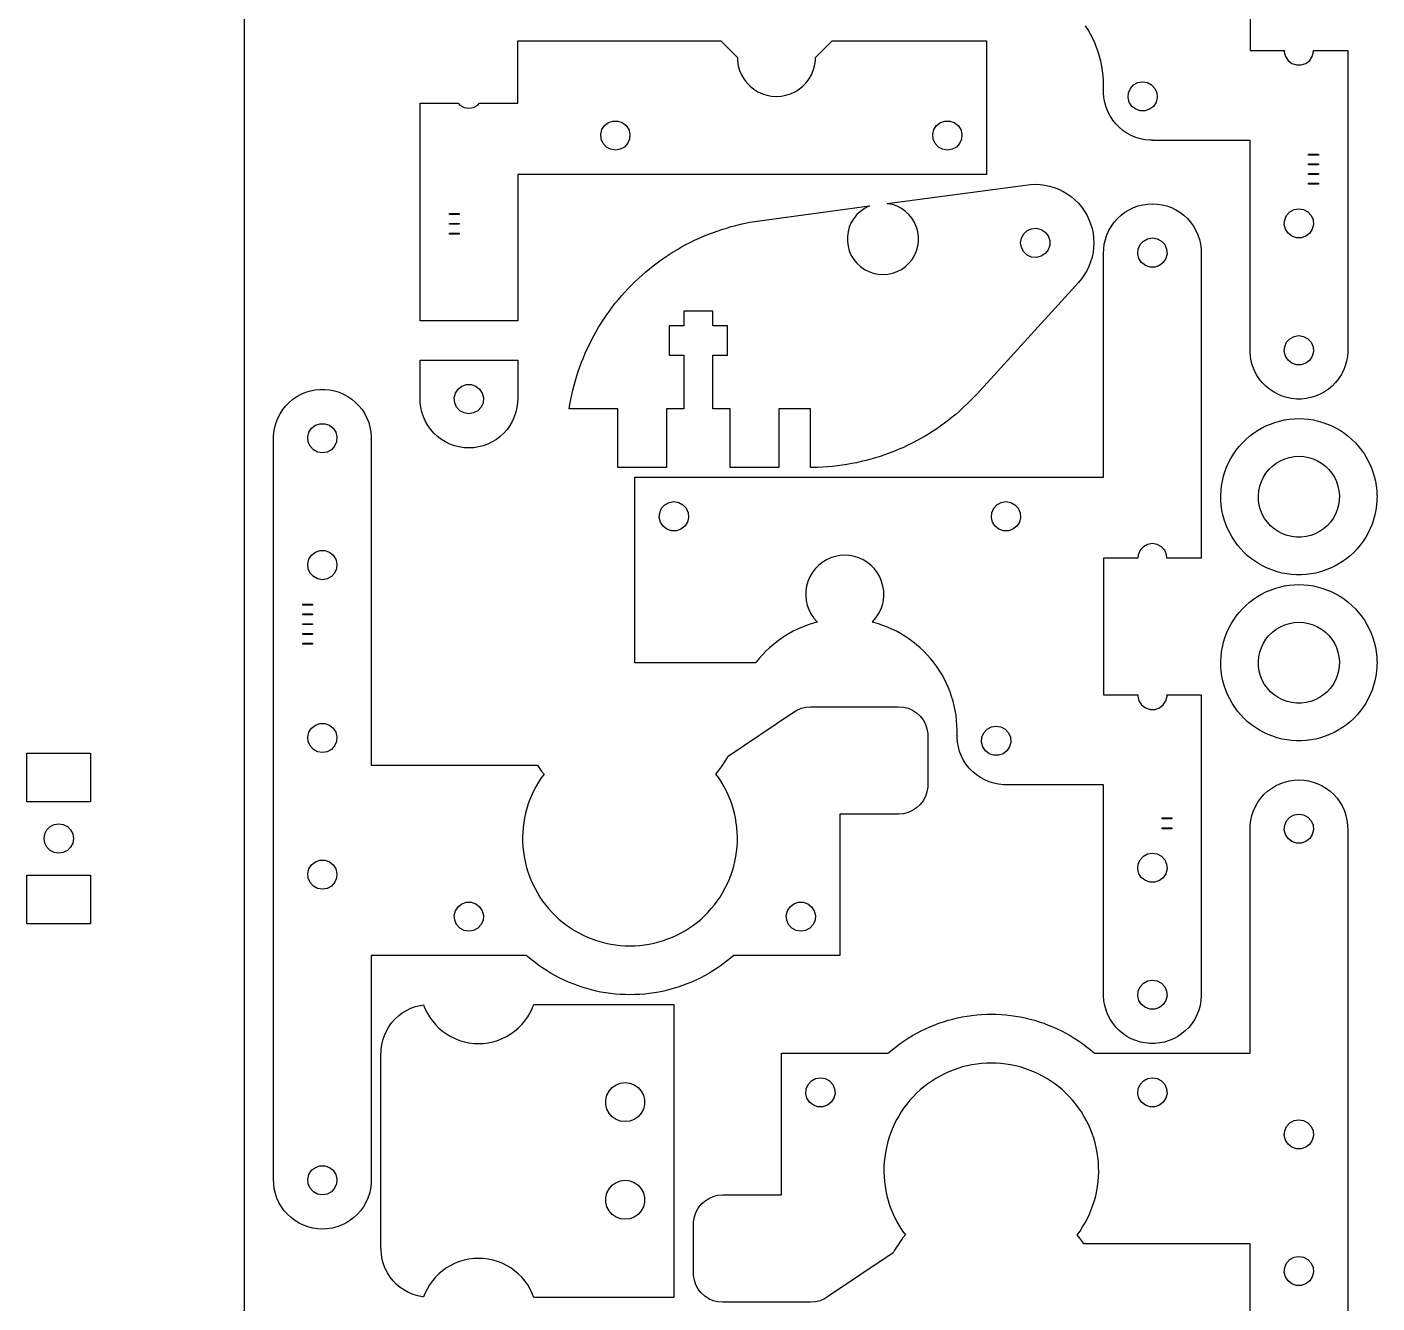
# Model space of a CAD drawing. Extents: x 3 to 1396, y 3 to 487.
# Drawn here: x 502.7 to 641, y 139.4 to 270.1 of the extents above; entities that cross this region are included whole.
import ezdxf

# ---------------------------------------------------------------- set-up
doc = ezdxf.new("R2010")
doc.units = 0
doc.layers.add('Layer_1', color=7, linetype='CONTINUOUS')

msp = doc.modelspace()

# ---------------------------------------------------------------- linework, layer by layer
at = {"layer": 'Layer_1', "color": 7}
for points in [[(524.962092, 326.459528), (524.962092, 107.45952), (524.95419, 107.45952)], [(637.962092, 290.169529), (637.962092, 281.659528), (634.44707, 281.659528), (634.416082, 282.027528), (634.218075, 282.479527), (633.883077, 282.843529), (633.449076, 283.078527), (632.962073, 283.159527), (632.475071, 283.078527), (632.041069, 282.843529), (631.706072, 282.479527), (631.508093, 282.027528), (631.477076, 281.659528), (627.962083, 281.659528), (627.962083, 267.659527), (631.477076, 267.659527), (631.467199, 267.535527)], [(612.96708, 263.459527), (612.949018, 263.459527), (612.95613, 263.585528), (612.961154, 264.084528), (612.945011, 264.582529), (612.90708, 265.078529), (612.848096, 265.573527), (612.768086, 266.065528), (612.66609, 266.553527), (612.54307, 267.036527), (612.39908, 267.513528), (612.235081, 267.983527), (612.051072, 268.446527), (611.846094, 268.901528), (611.622094, 269.346528), (611.380088, 269.781528), (611.118073, 270.205527)], [(542.962084, 254.959527), (542.962084, 262.259527), (546.872075, 262.259527), (547.04107, 262.075529), (547.475071, 261.840528), (547.962074, 261.759528), (548.449077, 261.840528), (548.883078, 262.075529), (549.052073, 262.259527), (552.962092, 262.259527), (552.962092, 268.659528), (573.762096, 268.659528), (575.468073, 266.953529), (575.479079, 266.590529), (575.555082, 266.103529), (575.689081, 265.630527), (575.881077, 265.176528), (576.128078, 264.750527), (576.424072, 264.357527), (576.767085, 264.003528), (577.151077, 263.694528), (577.570092, 263.435527), (578.017076, 263.229527), (578.486072, 263.080528), (578.970084, 262.989528), (579.462082, 262.959528), (579.95408, 262.989528), (580.438091, 263.080528), (580.907088, 263.229527), (581.354071, 263.435527), (581.773086, 263.694528), (582.157078, 264.003528), (582.500091, 264.357527), (582.796086, 264.750527), (583.043086, 265.176528), (583.235082, 265.630527), (583.369081, 266.103529), (583.445084, 266.590529), (583.45609, 266.953529), (585.162096, 268.659528), (600.962081, 268.659528), (600.962081, 254.959527), (552.960088, 254.959527), (552.960088, 239.959529), (542.964088, 239.959529), (542.964088, 254.959527), (542.961266, 254.959527)], [(631.467086, 267.535527), (631.588074, 267.056529), (631.858076, 266.643527), (632.248079, 266.340528), (632.715072, 266.179529), (633.209074, 266.179529), (633.676096, 266.340528), (634.06607, 266.643527), (634.336072, 267.056529), (634.457089, 267.535527), (634.447211, 267.659527)], [(634.44707, 267.659527), (637.962092, 267.659527), (637.962092, 258.459529), (637.959269, 258.459529)], [(615.46709, 262.835528), (615.508096, 263.327529), (615.706075, 263.779528), (616.041073, 264.14353), (616.475074, 264.378527), (616.962077, 264.459528), (617.44908, 264.378527), (617.883081, 264.14353), (618.218079, 263.779528), (618.416086, 263.327529), (618.457093, 262.835528), (618.336076, 262.356529), (618.066074, 261.943528), (617.676071, 261.640529), (617.209078, 261.47953), (616.715076, 261.47953), (616.248083, 261.640529), (615.85808, 261.943528), (615.588078, 262.356529), (615.46709, 262.835528)], [(637.960088, 258.459529), (637.960088, 236.834528), (637.923088, 236.337529), (637.837095, 235.846527), (637.70208, 235.367528), (637.520075, 234.903529), (637.292096, 234.459529), (637.022094, 234.040528), (636.711085, 233.651529), (636.363077, 233.294527), (635.981089, 232.973527), (635.569073, 232.693529), (635.131092, 232.454529), (634.672086, 232.261529), (634.19609, 232.114527), (633.707084, 232.01553), (633.211078, 231.965528), (632.713097, 231.965528), (632.217091, 232.01553), (631.728085, 232.114527), (631.252089, 232.261529), (630.793083, 232.454529), (630.355074, 232.693529), (629.943086, 232.973527), (629.56107, 233.294527), (629.21309, 233.651529), (628.902081, 234.040528), (628.632079, 234.459529), (628.404072, 234.903529), (628.222095, 235.367528), (628.08708, 235.846527), (628.001086, 236.337529), (627.964087, 236.834528), (627.964087, 258.459529), (617.962075, 258.459529), (617.962075, 258.46554), (617.71307, 258.465529), (617.217093, 258.515527), (616.728087, 258.614528), (616.252091, 258.761529), (615.793084, 258.954527), (615.355076, 259.19353), (614.943088, 259.473528), (614.561072, 259.794527), (614.213092, 260.151527), (613.902083, 260.540528), (613.632081, 260.959527), (613.404073, 261.403527), (613.222096, 261.867529), (613.087081, 262.346527), (613.001088, 262.837529), (612.964089, 263.334528), (612.967193, 263.459527)], [(561.467085, 259.083528), (561.588073, 259.562529), (561.858075, 259.975528), (562.248078, 260.278527), (562.715071, 260.439529), (563.209073, 260.439529), (563.676094, 260.278527), (564.066097, 259.975528), (564.336071, 259.562529), (564.457088, 259.083528), (564.416081, 258.591527), (564.218074, 258.139528), (563.883076, 257.775529), (563.449075, 257.540529), (562.962072, 257.459528), (562.47507, 257.540529), (562.041096, 257.775529), (561.70607, 258.139528), (561.508092, 258.591527), (561.467085, 259.083528)], [(595.467073, 259.083528), (595.58809, 259.562529), (595.858092, 259.975528), (596.248095, 260.278527), (596.715088, 260.439529), (597.20909, 260.439529), (597.676083, 260.278527), (598.066086, 259.975528), (598.336088, 259.562529), (598.457076, 259.083528), (598.41607, 258.591527), (598.218091, 258.139528), (597.883093, 257.775529), (597.449092, 257.540529), (596.962089, 257.459528), (596.475086, 257.540529), (596.041085, 257.775529), (595.706087, 258.139528), (595.50808, 258.591527), (595.467073, 259.083528)], [(633.962071, 256.959529), (633.962071, 257.059529), (634.962098, 257.059529), (634.962098, 256.959529), (633.962071, 256.959529)], [(633.962071, 255.959528), (633.962071, 256.059528), (634.962098, 256.059528), (634.962098, 255.959528), (633.962071, 255.959528)], [(633.962071, 254.959527), (633.962071, 255.059527), (634.962098, 255.059527), (634.962098, 254.959527), (633.962071, 254.959527)], [(558.23008, 230.959527), (558.307071, 231.426529), (558.398087, 231.916529), (558.500082, 232.403529), (558.612096, 232.889529), (558.735089, 233.372527), (558.868072, 233.852528), (559.01209, 234.329529), (559.16607, 234.803529), (559.33007, 235.273528), (559.505076, 235.740527), (559.689085, 236.20353), (559.883084, 236.662527), (560.08809, 237.116527), (560.302071, 237.566527), (560.526071, 238.012529), (560.759074, 238.452527), (561.002095, 238.887528), (561.254092, 239.317527), (561.516078, 239.741529), (561.78608, 240.159529), (562.066073, 240.572527), (562.355097, 240.978529), (562.652079, 241.378528), (562.958093, 241.771528), (563.272093, 242.158528), (563.595097, 242.538527), (563.925071, 242.911528), (564.264076, 243.276529), (564.611097, 243.634528), (564.965088, 243.985528), (565.327094, 244.327528), (565.696072, 244.662528), (566.072076, 244.989528), (566.45508, 245.307527), (566.845083, 245.617529), (567.242085, 245.919529), (567.64507, 246.212529), (568.055083, 246.496527), (568.47009, 246.771527), (568.891081, 247.037527), (569.318084, 247.294527), (569.751097, 247.542527), (570.189078, 247.780528), (570.631094, 248.008529), (571.079094, 248.227528), (571.531073, 248.437527), (571.988075, 248.636528), (572.449085, 248.825529), (572.914074, 249.005527), (573.382084, 249.174528), (573.855088, 249.333529), (574.330096, 249.482528), (574.809084, 249.621528), (575.290075, 249.749527), (575.775074, 249.866528), (576.261089, 249.974529), (576.750095, 250.070527), (577.241077, 250.156528), (577.734091, 250.231529), (588.996084, 251.738528), (588.908088, 251.707529), (588.466071, 251.478528), (588.059078, 251.190529), (587.69408, 250.850527), (587.38008, 250.464529), (587.121085, 250.038529), (586.923078, 249.581529), (586.788091, 249.102527), (586.721091, 248.608528), (586.721091, 248.110527), (586.788091, 247.616528), (586.923078, 247.137527), (587.121085, 246.680527), (587.38008, 246.254527), (587.69408, 245.868529), (588.059078, 245.528527), (588.466071, 245.240528), (588.908088, 245.011527), (589.377084, 244.844528), (589.865075, 244.743529), (590.362096, 244.709529), (590.85909, 244.743529), (591.34708, 244.844528), (591.816077, 245.011527), (592.258094, 245.240528), (592.665086, 245.528527), (593.030084, 245.868529), (593.344085, 246.254527), (593.60308, 246.680527), (593.801087, 247.137527), (593.936074, 247.616528), (594.003074, 248.110527), (594.003074, 248.608528), (593.936074, 249.102527), (593.801087, 249.581529), (593.60308, 250.038529), (593.344085, 250.464529), (593.030084, 250.850527), (592.665086, 251.190529), (592.258094, 251.478528), (591.816077, 251.707529), (591.34708, 251.874528), (590.85909, 251.975527), (590.79607, 251.979534), (604.974096, 253.877527), (605.467081, 253.939528), (605.962071, 253.959538), (606.457089, 253.93952), (606.950074, 253.877527), (607.435073, 253.775529), (607.910082, 253.634528), (608.372079, 253.454529), (608.818075, 253.236527), (609.24409, 252.982527), (609.647075, 252.694527), (610.026071, 252.373528), (610.376083, 252.023527), (610.697082, 251.644528), (610.98509, 251.241529), (611.23909, 250.815529), (611.457079, 250.369527), (611.63708, 249.907529), (611.778078, 249.432527), (611.880073, 248.947528), (611.942078, 248.454528), (611.962115, 247.959527), (611.942049, 247.464529), (611.880073, 246.971529), (611.778078, 246.486528), (611.63708, 246.011528), (611.457079, 245.549527), (611.23909, 245.103529), (610.98509, 244.677528), (610.697082, 244.274529), (610.376083, 243.895527), (599.999082, 232.507528), (599.660077, 232.14253), (599.313085, 231.784528), (598.959093, 231.433528), (598.597087, 231.091528), (598.228081, 230.756528), (597.852077, 230.429528), (597.469073, 230.111529), (597.07907, 229.801527), (596.682096, 229.499527), (596.279083, 229.206529), (595.86907, 228.922529), (595.454091, 228.647529), (595.033072, 228.381529), (594.60607, 228.124529), (594.173084, 227.876529), (593.735075, 227.638528), (593.293087, 227.410529), (592.845088, 227.191528), (592.39308, 226.981529), (591.936078, 226.782528), (591.475096, 226.593527), (591.010079, 226.413528), (590.54207, 226.244528), (590.069093, 226.085527), (589.594085, 225.936528), (589.115098, 225.797528), (588.634078, 225.669529), (588.149079, 225.552528), (587.663092, 225.444527), (587.174086, 225.348529), (586.683076, 225.262527), (586.19009, 225.187527), (585.696088, 225.122528), (585.20107, 225.068528), (584.704077, 225.025529), (584.207084, 224.993527), (583.709074, 224.971514), (583.211093, 224.960521), (582.962089, 224.959398)], [(633.962071, 253.959529), (633.962071, 254.059529), (634.962098, 254.059529), (634.962098, 253.959529), (633.962071, 253.959529)], [(612.976083, 247.333527), (613.038088, 247.827529), (613.149086, 248.313527), (613.30809, 248.786529), (613.513096, 249.240528), (613.762072, 249.672529), (614.053072, 250.076527), (614.383074, 250.450528), (614.748072, 250.789527), (615.145074, 251.090529), (615.571088, 251.350529), (616.020076, 251.566528), (616.488085, 251.737529), (616.97108, 251.860527), (617.464094, 251.934528), (617.962075, 251.959533), (618.460084, 251.934523), (618.95307, 251.860527), (619.436094, 251.737529), (619.904074, 251.566528), (620.35309, 251.350529), (620.779076, 251.090529), (621.176078, 250.789527), (621.541076, 250.450528), (621.871079, 250.076527), (622.162078, 249.672529), (622.411083, 249.240528), (622.616089, 248.786529), (622.775093, 248.313527), (622.886091, 247.827529), (622.948095, 247.333527), (622.960231, 246.834527)], [(545.962078, 250.859527), (545.962078, 250.959527), (546.962076, 250.959527), (546.962076, 250.859527), (545.962078, 250.859527)], [(631.467086, 249.835529), (631.508093, 250.327527), (631.706072, 250.779528), (632.041069, 251.143527), (632.475071, 251.378528), (632.962073, 251.459529), (633.449076, 251.378528), (633.883077, 251.143527), (634.218075, 250.779528), (634.416082, 250.327527), (634.457089, 249.835529), (634.336072, 249.356527), (634.06607, 248.943529), (633.676096, 248.640529), (633.209074, 248.479527), (632.715072, 248.479527), (632.248079, 248.640529), (631.858076, 248.943529), (631.588074, 249.356527), (631.467086, 249.835529)], [(545.962078, 249.859529), (545.962078, 249.959529), (546.962076, 249.959529), (546.962076, 249.859529), (545.962078, 249.859529)], [(545.962078, 248.859528), (545.962078, 248.959528), (546.962076, 248.959528), (546.962076, 248.859528), (545.962078, 248.859528)], [(604.462088, 247.959527), (604.543086, 248.446527), (604.778092, 248.880528), (605.142074, 249.215529), (605.594081, 249.413528), (606.086079, 249.454529), (606.565095, 249.333529), (606.978071, 249.063527), (607.281093, 248.673527), (607.442072, 248.206528), (607.442072, 247.712529), (607.281093, 247.245528), (606.978071, 246.855528), (606.565095, 246.585528), (606.086079, 246.464528), (605.594081, 246.505527), (605.142074, 246.703528), (604.778092, 247.038529), (604.543086, 247.472527), (604.462088, 247.959527)], [(616.467088, 246.835529), (616.508094, 247.327527), (616.706073, 247.779529), (617.041071, 248.143528), (617.475072, 248.378528), (617.962075, 248.459529), (618.449078, 248.378528), (618.883079, 248.143528), (619.218077, 247.779529), (619.416084, 247.327527), (619.457091, 246.835529), (619.336074, 246.356528), (619.066072, 245.943529), (618.676097, 245.640527), (618.209076, 245.479528), (617.715074, 245.479528), (617.248081, 245.640527), (616.858078, 245.943529), (616.588076, 246.356528), (616.467088, 246.835529)], [(564.962096, 204.959529), (564.962096, 223.959527), (612.964089, 223.959527), (612.964089, 246.834527), (612.976224, 247.333527)], [(622.96009, 246.834527), (622.96009, 223.959527), (622.962912, 223.959527)], [(582.962089, 224.959528), (582.962089, 230.959527), (579.712074, 230.959527), (579.712074, 224.959528), (574.712084, 224.959528), (574.712084, 230.959527), (572.96208, 230.959527), (572.96208, 236.459528), (574.462092, 236.459528), (574.462092, 239.459527), (572.96208, 239.459527), (572.96208, 240.959527), (569.962086, 240.959527), (569.962086, 239.459527), (568.462075, 239.459527), (568.462075, 236.459528), (569.962086, 236.459528), (569.962086, 230.959527), (568.212083, 230.959527), (568.212083, 224.959528), (563.212093, 224.959528), (563.212093, 230.959527), (558.23008, 230.959527)], [(631.467086, 236.835529), (631.508093, 237.327527), (631.706072, 237.779529), (632.041069, 238.143528), (632.475071, 238.378529), (632.962073, 238.459529), (633.449076, 238.378529), (633.883077, 238.143528), (634.218075, 237.779529), (634.416082, 237.327527), (634.457089, 236.835529), (634.336072, 236.356528), (634.06607, 235.943529), (633.676096, 235.640527), (633.209074, 235.479528), (632.715072, 235.479528), (632.248079, 235.640527), (631.858076, 235.943529), (631.588074, 236.356528), (631.467086, 236.835529)], [(542.964088, 232.084527), (542.964088, 235.959529), (552.960088, 235.959529), (552.960088, 232.084527), (552.947953, 231.585527)], [(527.96409, 194.459516), (527.96409, 228.084527), (528.001089, 228.581529), (528.087082, 229.072527), (528.222097, 229.551529), (528.404074, 230.015528), (528.632081, 230.459528), (528.902083, 230.878527), (529.213092, 231.267528), (529.561072, 231.624528), (529.943088, 231.945527), (530.355076, 232.225528), (530.793085, 232.464528), (531.252091, 232.657529), (531.728087, 232.804527), (532.217094, 232.903528), (532.713071, 232.953529), (533.21108, 232.953529), (533.707086, 232.903528), (534.196092, 232.804527), (534.672088, 232.657529), (535.131095, 232.464528), (535.569075, 232.225528), (535.981092, 231.945527), (536.363079, 231.624528), (536.711088, 231.267528), (537.022096, 230.878527), (537.29207, 230.459528), (537.520078, 230.015528), (537.702083, 229.551529), (537.83707, 229.072527), (537.923091, 228.581529), (537.96009, 228.084527), (537.96009, 194.459516), (554.979078, 194.459516), (555.086097, 194.301528), (555.383079, 193.901534), (555.661096, 193.558521), (555.377096, 193.160531), (555.106078, 192.744536), (554.854082, 192.31553), (554.622095, 191.875517), (554.41009, 191.42653), (554.218094, 190.967524), (554.047096, 190.500531), (553.898082, 190.026538), (553.770094, 189.545519), (553.664092, 189.059532), (553.580074, 188.569538), (553.519086, 188.076524), (553.480083, 187.580518), (553.46315, 187.083525), (553.468173, 186.586532), (553.496028, 186.090526), (553.547082, 185.595537), (553.620093, 185.103539), (553.715089, 184.61552), (553.831083, 184.132525), (553.970077, 183.655513), (554.130097, 183.18454), (554.311086, 182.721527), (554.513073, 182.266528), (554.735097, 181.822536), (554.977074, 181.387519), (555.239089, 180.964524), (555.519082, 180.55454), (555.818096, 180.156522), (556.134072, 179.773518), (556.467095, 179.404541), (556.817078, 179.050521), (557.182076, 178.713519), (557.562089, 178.39252), (557.956071, 178.089526), (558.36408, 177.804538), (558.784083, 177.538515), (559.215092, 177.291543), (559.657081, 177.064523), (560.109088, 176.857513), (560.57007, 176.670513), (561.039095, 176.505526), (561.515091, 176.361536), (561.99707, 176.239531), (562.484072, 176.138524), (562.975083, 176.060518), (563.469084, 176.004525), (563.96509, 175.970517), (564.462083, 175.95951), (564.959077, 175.970545), (565.455082, 176.004525), (565.949084, 176.060518), (566.440094, 176.138524), (566.927097, 176.239531), (567.409076, 176.361536), (567.885072, 176.505526), (568.354097, 176.670513), (568.815079, 176.857513), (569.267086, 177.064523), (569.709074, 177.291543), (570.140084, 177.538515), (570.560087, 177.804538), (570.968096, 178.089526), (571.362078, 178.39252), (571.74209, 178.713519), (572.107088, 179.050521), (572.457072, 179.404541), (572.790094, 179.773518), (573.10607, 180.156522), (573.405085, 180.55454), (573.685077, 180.964524), (573.947092, 181.387519), (574.18907, 181.822536), (574.411094, 182.266528), (574.61308, 182.721527), (574.79407, 183.18454), (574.95409, 183.655513), (575.093084, 184.132525), (575.209077, 184.61552), (575.304073, 185.103539), (575.377084, 185.595537), (575.428082, 186.090526), (575.456022, 186.586532), (575.461158, 187.083525), (575.44414, 187.580518), (575.405081, 188.076524), (575.344092, 188.569538), (575.260075, 189.059532), (575.154072, 189.545519), (575.026084, 190.026538), (574.877071, 190.500531), (574.706073, 190.967524), (574.514077, 191.42653), (574.302072, 191.875517), (574.070085, 192.31553), (573.818089, 192.744536), (573.547071, 193.160531), (573.26307, 193.558521), (573.541088, 193.901534), (573.83807, 194.301528), (574.118091, 194.713516), (574.380078, 195.137526), (574.521076, 195.391526), (581.119093, 199.826536), (581.534072, 200.097525), (581.988083, 200.29652), (582.468087, 200.418525), (582.962089, 200.459532), (591.962071, 200.459532), (592.456072, 200.418525), (592.936076, 200.29652), (593.390087, 200.097525), (593.805095, 199.826536), (594.169077, 199.491538), (594.473086, 199.100519), (594.709081, 198.664542), (594.870088, 198.195517), (594.952074, 197.707527), (594.961952, 197.459538)], [(546.467086, 232.083528), (546.588075, 232.562527), (546.858077, 232.975528), (547.24808, 233.278528), (547.715073, 233.439527), (548.209075, 233.439527), (548.676096, 233.278528), (549.066071, 232.975528), (549.336073, 232.562527), (549.45709, 232.083528), (549.416083, 231.591527), (549.218076, 231.139529), (548.883078, 230.775527), (548.449077, 230.540529), (547.962074, 230.459528), (547.475071, 230.540529), (547.04107, 230.775527), (546.706072, 231.139529), (546.508093, 231.591527), (546.467086, 232.083528)], [(552.948094, 231.585527), (552.88609, 231.091528), (552.775092, 230.605528), (552.616088, 230.132529), (552.411082, 229.678529), (552.162077, 229.246529), (551.871078, 228.842528), (551.541075, 228.468527), (551.176077, 228.129527), (550.779075, 227.828529), (550.353089, 227.568529), (549.904073, 227.352527), (549.436092, 227.181529), (548.953097, 227.058528), (548.460083, 226.984529), (547.962074, 226.959524), (547.464093, 226.984532), (546.971079, 227.058528), (546.488084, 227.181529), (546.020075, 227.352527), (545.571087, 227.568529), (545.145073, 227.828529), (544.748071, 228.129527), (544.383073, 228.468527), (544.05307, 228.842528), (543.762071, 229.246529), (543.513095, 229.678529), (543.308088, 230.132529), (543.149084, 230.605528), (543.038086, 231.091528), (542.976082, 231.585527), (542.963947, 232.084527)], [(624.986078, 222.580527), (625.040096, 223.075528), (625.125073, 223.565528), (625.240078, 224.050527), (625.385084, 224.526529), (625.559074, 224.992528), (625.762076, 225.446528), (625.993075, 225.887528), (626.250095, 226.313529), (626.534095, 226.721529), (626.843072, 227.112528), (627.175078, 227.482527), (627.52907, 227.831529), (627.905074, 228.158528), (628.300073, 228.460529), (628.713077, 228.738529), (629.14307, 228.989529), (629.587091, 229.212529), (630.045081, 229.408527), (630.514078, 229.575529), (630.992078, 229.713528), (631.478092, 229.820529), (631.969074, 229.897528), (632.46508, 229.944529), (632.962073, 229.959543), (633.459095, 229.944515), (633.955072, 229.897528), (634.446082, 229.820529), (634.932069, 229.713528), (635.410097, 229.575529), (635.879094, 229.408527), (636.337084, 229.212529), (636.781076, 228.989529), (637.21107, 228.738529), (637.624074, 228.460529), (638.019072, 228.158528), (638.395077, 227.831529), (638.749096, 227.482527), (639.081074, 227.112528), (639.39008, 226.721529), (639.67408, 226.313529), (639.931071, 225.887528), (640.16207, 225.446528), (640.365073, 224.992528), (640.539091, 224.526529), (640.684097, 224.050527), (640.799074, 223.565528), (640.884079, 223.075528), (640.938097, 222.580527), (640.960957, 222.083528)], [(531.467088, 228.083528), (531.588077, 228.562529), (531.858079, 228.975528), (532.248082, 229.278527), (532.715075, 229.439529), (533.209077, 229.439529), (533.67607, 229.278527), (534.066073, 228.975528), (534.336075, 228.562529), (534.457092, 228.083528), (534.416085, 227.591527), (534.218078, 227.139528), (533.88308, 226.775529), (533.449078, 226.540528), (532.962076, 226.459528), (532.475073, 226.540528), (532.041072, 226.775529), (531.706074, 227.139528), (531.508095, 227.591527), (531.467088, 228.083528)], [(628.814084, 222.082529), (628.857095, 222.572529), (628.95909, 223.053529), (629.11609, 223.519529), (629.328095, 223.963529), (629.590082, 224.378528), (629.900075, 224.760528), (630.253079, 225.103529), (630.644098, 225.401528), (631.067092, 225.651528), (631.517096, 225.849527), (631.98708, 225.993528), (632.471091, 226.080529), (632.962073, 226.109527), (633.453084, 226.080529), (633.937095, 225.993528), (634.407079, 225.849527), (634.857083, 225.651528), (635.280077, 225.401528), (635.671096, 225.103529), (636.024072, 224.760528), (636.334093, 224.378528), (636.59608, 223.963529), (636.808085, 223.519529), (636.965085, 223.053529), (637.06708, 222.572529), (637.110091, 222.082529), (637.09598, 221.590529)], [(622.962093, 223.959527), (622.962093, 215.659527), (619.447072, 215.659527), (619.416084, 216.027528), (619.218077, 216.479529), (618.883079, 216.843528), (618.449078, 217.078529), (617.962075, 217.159527), (617.475072, 217.078529), (617.041071, 216.843528), (616.706073, 216.479529), (616.508094, 216.027528), (616.477078, 215.659527), (612.962085, 215.659527), (612.962085, 201.659541), (616.477078, 201.659541), (616.4672, 201.535532)], [(567.467073, 219.835527), (567.50808, 220.327528), (567.706087, 220.779529), (568.041084, 221.143528), (568.475086, 221.378529), (568.962088, 221.459529), (569.449091, 221.378529), (569.883092, 221.143528), (570.21809, 220.779529), (570.416097, 220.327528), (570.457076, 219.835527), (570.336087, 219.356528), (570.066085, 218.943527), (569.676082, 218.640527), (569.209089, 218.479528), (568.715088, 218.479528), (568.248094, 218.640527), (567.858092, 218.943527), (567.58809, 219.356528), (567.467073, 219.835527)], [(601.467089, 219.835527), (601.508096, 220.327528), (601.706075, 220.779529), (602.041073, 221.143528), (602.475074, 221.378529), (602.962077, 221.459529), (603.44908, 221.378529), (603.883081, 221.143528), (604.218079, 220.779529), (604.416086, 220.327528), (604.457093, 219.835527), (604.336076, 219.356528), (604.066074, 218.943527), (603.676071, 218.640527), (603.209078, 218.479528), (602.715076, 218.479528), (602.248083, 218.640527), (601.85808, 218.943527), (601.588078, 219.356528), (601.467089, 219.835527)], [(624.963077, 222.083528), (624.986219, 222.580527)], [(640.96107, 222.083528), (640.953167, 221.586529), (640.915096, 221.09053), (640.845076, 220.597527), (640.745085, 220.110527), (640.615093, 219.629527), (640.456089, 219.158526), (640.267085, 218.698527), (640.050084, 218.250527), (639.806075, 217.816529), (639.535085, 217.399529), (639.239091, 216.999529), (638.918091, 216.618526), (638.575078, 216.258529), (638.209092, 215.920529), (637.824085, 215.606528), (637.419096, 215.316528), (636.998077, 215.052529), (636.561084, 214.814528), (636.109077, 214.604529), (635.646091, 214.423529), (635.172071, 214.270528), (634.690092, 214.148529), (634.201085, 214.056527), (633.707084, 213.994529), (633.211078, 213.963529), (632.713097, 213.963529), (632.217091, 213.994529), (631.72309, 214.056527), (631.234083, 214.148529), (630.752076, 214.270528), (630.278084, 214.423529), (629.81507, 214.604529), (629.363091, 214.814528), (628.92607, 215.052529), (628.505079, 215.316528), (628.10009, 215.606528), (627.715082, 215.920529), (627.349097, 216.258529), (627.006084, 216.618526), (626.685084, 216.999529), (626.38909, 217.399529), (626.118072, 217.816529), (625.87409, 218.250527), (625.65709, 218.698527), (625.468086, 219.158526), (625.309082, 219.629527), (625.17909, 220.110527), (625.07907, 220.597527), (625.009079, 221.09053), (624.971092, 221.586529), (624.96319, 222.083528)], [(637.096093, 221.590529), (637.023082, 221.104528), (636.89309, 220.630527), (636.709081, 220.174529), (636.471083, 219.744527), (636.185079, 219.344528), (635.853073, 218.981528), (635.480088, 218.660528), (635.07208, 218.386527), (634.635087, 218.161529), (634.174077, 217.990527), (633.696077, 217.874528), (633.208086, 217.816529), (632.716088, 217.816529), (632.22807, 217.874528), (631.75007, 217.990527), (631.289088, 218.161529), (630.852095, 218.386527), (630.444087, 218.660528), (630.071074, 218.981528), (629.739096, 219.344528), (629.453092, 219.744527), (629.215094, 220.174529), (629.031085, 220.630527), (628.901093, 221.104528), (628.828082, 221.590529), (628.813971, 222.082529)], [(531.467088, 215.083528), (531.588077, 215.562527), (531.858079, 215.975528), (532.248082, 216.278528), (532.715075, 216.439527), (533.209077, 216.439527), (533.67607, 216.278528), (534.066073, 215.975528), (534.336075, 215.562527), (534.457092, 215.083528), (534.416085, 214.591527), (534.218078, 214.139529), (533.88308, 213.775527), (533.449078, 213.540529), (532.962076, 213.459528), (532.475073, 213.540529), (532.041072, 213.775527), (531.706074, 214.139529), (531.508095, 214.591527), (531.467088, 215.083528)], [(597.945097, 198.582528), (597.907082, 199.078534), (597.848097, 199.573523), (597.768087, 200.065521), (597.666092, 200.55354), (597.543072, 201.036535), (597.399082, 201.513519), (597.235082, 201.983532), (597.051074, 202.446517), (596.846096, 202.901516), (596.622096, 203.346524), (596.38009, 203.781527), (596.118075, 204.205527), (595.838082, 204.617529), (595.541072, 205.017528), (595.227071, 205.404528), (594.896081, 205.777527), (594.550077, 206.135529), (594.18807, 206.477529), (593.812094, 206.804528), (593.422091, 207.114527), (593.01809, 207.407527), (592.603082, 207.682527), (592.17608, 207.939527), (591.738071, 208.177528), (591.291087, 208.396527), (590.834085, 208.595527), (590.369096, 208.775529), (589.897079, 208.934527), (589.418091, 209.073527), (589.264083, 209.110529), (589.334074, 209.174529), (589.654086, 209.548527), (589.926091, 209.959527), (590.146084, 210.400527), (590.309095, 210.864529), (590.41507, 211.345529), (590.460084, 211.836528), (590.445126, 212.328529), (590.369096, 212.815528), (590.235096, 213.288527), (590.043072, 213.742527), (589.796072, 214.168527), (589.500077, 214.561527), (589.157092, 214.915527), (588.773072, 215.224527), (588.354085, 215.483527), (587.907074, 215.689527), (587.438077, 215.838529), (586.954094, 215.929529), (586.462096, 215.959529), (585.97007, 215.929529), (585.486087, 215.838529), (585.01709, 215.689527), (584.570078, 215.483527), (584.151091, 215.224527), (583.767071, 214.915527), (583.424086, 214.561527), (583.128092, 214.168527), (582.881091, 213.742527), (582.689095, 213.288527), (582.555096, 212.815528), (582.479094, 212.328529), (582.464136, 211.836528), (582.509094, 211.345529), (582.615096, 210.864529), (582.77808, 210.400527), (582.998072, 209.959527), (583.270078, 209.548527), (583.59009, 209.174529), (583.660081, 209.110529), (583.506072, 209.073527), (583.027084, 208.934527), (582.555096, 208.775529), (582.090078, 208.595527), (581.633076, 208.396527), (581.186092, 208.177528), (580.748084, 207.939527), (580.321081, 207.682527), (579.906074, 207.407527), (579.502072, 207.114527), (579.11207, 206.804528), (578.736093, 206.477529), (578.374087, 206.135529), (578.028082, 205.777527), (577.697092, 205.404528), (577.383092, 205.017528), (577.340081, 204.959529), (564.962096, 204.959529)], [(624.986078, 205.580528), (625.040096, 206.075528), (625.125073, 206.565528), (625.240078, 207.050527), (625.385084, 207.526529), (625.559074, 207.992528), (625.762076, 208.446528), (625.993075, 208.887528), (626.250095, 209.313529), (626.534095, 209.721529), (626.843072, 210.112528), (627.175078, 210.482527), (627.52907, 210.831529), (627.905074, 211.158528), (628.300073, 211.460529), (628.713077, 211.738529), (629.14307, 211.989529), (629.587091, 212.212527), (630.045081, 212.408527), (630.514078, 212.575529), (630.992078, 212.713528), (631.478092, 212.820529), (631.969074, 212.897528), (632.46508, 212.944529), (632.962073, 212.959544), (633.459095, 212.944515), (633.955072, 212.897528), (634.446082, 212.820529), (634.932069, 212.713528), (635.410097, 212.575529), (635.879094, 212.408527), (636.337084, 212.212527), (636.781076, 211.989529), (637.21107, 211.738529), (637.624074, 211.460529), (638.019072, 211.158528), (638.395077, 210.831529), (638.749096, 210.482527), (639.081074, 210.112528), (639.39008, 209.721529), (639.67408, 209.313529), (639.931071, 208.887528), (640.16207, 208.446528), (640.365073, 207.992528), (640.539091, 207.526529), (640.684097, 207.050527), (640.799074, 206.565528), (640.884079, 206.075528), (640.938097, 205.580528), (640.960957, 205.083529)], [(530.96208, 210.859528), (530.96208, 210.959528), (531.962078, 210.959528), (531.962078, 210.859528), (530.96208, 210.859528)], [(530.96208, 209.859527), (530.96208, 209.959527), (531.962078, 209.959527), (531.962078, 209.859527), (530.96208, 209.859527)], [(530.96208, 208.859529), (530.96208, 208.959529), (531.962078, 208.959529), (531.962078, 208.859529), (530.96208, 208.859529)], [(628.814084, 205.082529), (628.857095, 205.572529), (628.95909, 206.053529), (629.11609, 206.519529), (629.328095, 206.963529), (629.590082, 207.378529), (629.900075, 207.760528), (630.253079, 208.103529), (630.644098, 208.401528), (631.067092, 208.651529), (631.517096, 208.849527), (631.98708, 208.993528), (632.471091, 209.080529), (632.962073, 209.109527), (633.453084, 209.080529), (633.937095, 208.993528), (634.407079, 208.849527), (634.857083, 208.651529), (635.280077, 208.401528), (635.671096, 208.103529), (636.024072, 207.760528), (636.334093, 207.378529), (636.59608, 206.963529), (636.808085, 206.519529), (636.965085, 206.053529), (637.06708, 205.572529), (637.110091, 205.082529), (637.09598, 204.590529)], [(530.96208, 207.859528), (530.96208, 207.959528), (531.962078, 207.959528), (531.962078, 207.859528), (530.96208, 207.859528)], [(530.96208, 206.859528), (530.96208, 206.959527), (531.962078, 206.959527), (531.962078, 206.859528), (530.96208, 206.859528)], [(624.963077, 205.083529), (624.986219, 205.580528)], [(640.96107, 205.083529), (640.953167, 204.586527), (640.915096, 204.090527), (640.845076, 203.597527), (640.745085, 203.11053), (640.615093, 202.629539), (640.456089, 202.158538), (640.267085, 201.698516), (640.050084, 201.250516), (639.806075, 200.816543), (639.535085, 200.399531), (639.239091, 199.999538), (638.918091, 199.618538), (638.575078, 199.258535), (638.209092, 198.920518), (637.824085, 198.606517), (637.419096, 198.316534), (636.998077, 198.052543), (636.561084, 197.814517), (636.109077, 197.604515), (635.646091, 197.423526), (635.172071, 197.270534), (634.690092, 197.148529), (634.201085, 197.056525), (633.707084, 196.99452), (633.211078, 196.963532), (632.713097, 196.963532), (632.217091, 196.99452), (631.72309, 197.056525), (631.234083, 197.148529), (630.752076, 197.270534), (630.278084, 197.423526), (629.81507, 197.604515), (629.363091, 197.814517), (628.92607, 198.052543), (628.505079, 198.316534), (628.10009, 198.606517), (627.715082, 198.920518), (627.349097, 199.258535), (627.006084, 199.618538), (626.685084, 199.999538), (626.38909, 200.399531), (626.118072, 200.816543), (625.87409, 201.250516), (625.65709, 201.698516), (625.468086, 202.158538), (625.309082, 202.629539), (625.17909, 203.11053), (625.07907, 203.597527), (625.009079, 204.090527), (624.971092, 204.586527), (624.96319, 205.083529)], [(637.096093, 204.590529), (637.023082, 204.104528), (636.89309, 203.630527), (636.709081, 203.174538), (636.471083, 202.744516), (636.185079, 202.344522), (635.853073, 201.981528), (635.480088, 201.660529), (635.07208, 201.386519), (634.635087, 201.161531), (634.174077, 200.990533), (633.696077, 200.87454), (633.208086, 200.816543), (632.716088, 200.816543), (632.22807, 200.87454), (631.75007, 200.990533), (631.289088, 201.161531), (630.852095, 201.386519), (630.444087, 201.660529), (630.071074, 201.981528), (629.739096, 202.344522), (629.453092, 202.744516), (629.215094, 203.174538), (629.031085, 203.630527), (628.901093, 204.104528), (628.828082, 204.590529), (628.813971, 205.082529)], [(616.467088, 201.535532), (616.588076, 201.056517), (616.858078, 200.643513), (617.248081, 200.340519), (617.715074, 200.179539), (618.209076, 200.179539), (618.676097, 200.340519), (619.066072, 200.643513), (619.336074, 201.056517), (619.457091, 201.535532), (619.447213, 201.659541)], [(619.447072, 201.659541), (622.962093, 201.659541), (622.962093, 192.45952), (622.959271, 192.45952)], [(531.467088, 197.383535), (531.588077, 197.862523), (531.858079, 198.275527), (532.248082, 198.578521), (532.715075, 198.739529), (533.209077, 198.739529), (533.67607, 198.578521), (534.066073, 198.275527), (534.336075, 197.862523), (534.457092, 197.383535), (534.416085, 196.891537), (534.218078, 196.43953), (533.88308, 196.07552), (533.449078, 195.840514), (532.962076, 195.759516), (532.475073, 195.840514), (532.041072, 196.07552), (531.706074, 196.43953), (531.508095, 196.891537), (531.467088, 197.383535)], [(597.967082, 197.459538), (597.94902, 197.459538), (597.956132, 197.585522), (597.961156, 198.084519), (597.944984, 198.582528)], [(600.467091, 196.835516), (600.50807, 197.327543), (600.706077, 197.779521), (601.041075, 198.143532), (601.475076, 198.378538), (601.962079, 198.459536), (602.449082, 198.378538), (602.883083, 198.143532), (603.218081, 197.779521), (603.416088, 197.327543), (603.457095, 196.835516), (603.336078, 196.356529), (603.066076, 195.943525), (602.676073, 195.640531), (602.20908, 195.479523), (601.715078, 195.479523), (601.248085, 195.640531), (600.858082, 195.943525), (600.58808, 196.356529), (600.467091, 196.835516)], [(594.962093, 197.459538), (594.962093, 192.45952), (594.952215, 192.211531)], [(622.96009, 192.45952), (622.96009, 170.834524), (622.92309, 170.337531), (622.837097, 169.846521), (622.702082, 169.367533), (622.520077, 168.903531), (622.29207, 168.459539), (622.022096, 168.040524), (621.711087, 167.651537), (621.363079, 167.294526), (620.981091, 166.973527), (620.569075, 166.693534), (620.131094, 166.45452), (619.672088, 166.261536), (619.196092, 166.114527), (618.707085, 166.015523), (618.21108, 165.965542), (617.71307, 165.965542), (617.217093, 166.015523), (616.728087, 166.114527), (616.252091, 166.261536), (615.793084, 166.45452), (615.355076, 166.693534), (614.943088, 166.973527), (614.561072, 167.294526), (614.213092, 167.651537), (613.902083, 168.040524), (613.632081, 168.459539), (613.404073, 168.903531), (613.222096, 169.367533), (613.087081, 169.846521), (613.001088, 170.337531), (612.964089, 170.834524), (612.964089, 192.45952), (602.962077, 192.45952), (602.962077, 192.465446), (602.713072, 192.465531), (602.217095, 192.515541), (601.728088, 192.614516), (601.252092, 192.761526), (600.793086, 192.954537), (600.355077, 193.193523), (599.943089, 193.473516), (599.561073, 193.794515), (599.213093, 194.151527), (598.902084, 194.540542), (598.632082, 194.959529), (598.404075, 195.403521), (598.22207, 195.867522), (598.087083, 196.346538), (598.00109, 196.83752), (597.964091, 197.334542), (597.967195, 197.459538)], [(502.712087, 190.709516), (502.712087, 195.709534), (509.212088, 195.709534), (509.212088, 190.709516), (502.712087, 190.709516)], [(527.962086, 174.959541), (527.962086, 194.459516), (527.964908, 194.459516)], [(594.952074, 192.211531), (594.870088, 191.723541), (594.709081, 191.254515), (594.473086, 190.818539), (594.169077, 190.42752), (593.805095, 190.092522), (593.390087, 189.821532), (592.936076, 189.622537), (592.456072, 189.500533), (591.962071, 189.459526), (585.962083, 189.459526), (585.962083, 174.959541), (575.043074, 174.959541), (574.957081, 174.882522), (574.576081, 174.561523), (574.186078, 174.253533), (573.786085, 173.956523), (573.377088, 173.673539), (572.959089, 173.402521), (572.53409, 173.144513), (572.100089, 172.900532), (571.659089, 172.669533), (571.211089, 172.452532), (570.757078, 172.24953), (570.296096, 172.061513), (569.830091, 171.886536), (569.35909, 171.727532), (568.883094, 171.582526), (568.402075, 171.452534), (567.918092, 171.337529), (567.431089, 171.237537), (566.940079, 171.152532), (566.448081, 171.083529), (565.953092, 171.02954), (565.457086, 170.990537), (564.960093, 170.967394)], [(627.976082, 188.333515), (628.038086, 188.827517), (628.149084, 189.313532), (628.308088, 189.786537), (628.513094, 190.240519), (628.76207, 190.672517), (629.05307, 191.076518), (629.383072, 191.450519), (629.74807, 191.789524), (630.145072, 192.090514), (630.571087, 192.350525), (631.020074, 192.566538), (631.488083, 192.737537), (631.971078, 192.860529), (632.464092, 192.934528), (632.962073, 192.959646)], [(632.962073, 192.959533), (633.460083, 192.934415)], [(633.460083, 192.934528), (633.953097, 192.860529), (634.436092, 192.737537), (634.904073, 192.566538), (635.353088, 192.350525), (635.779074, 192.090514), (636.176076, 191.789524), (636.541074, 191.450519), (636.871077, 191.076518), (637.162076, 190.672517), (637.411081, 190.240519), (637.616087, 189.786537), (637.775091, 189.313532), (637.886089, 188.827517), (637.948093, 188.333515), (637.960229, 187.834518)], [(631.467086, 187.835534), (631.508093, 188.327532), (631.706072, 188.779539), (632.041069, 189.143521), (632.475071, 189.378528), (632.962073, 189.459526), (633.449076, 189.378528), (633.883077, 189.143521), (634.218075, 188.779539), (634.416082, 188.327532), (634.457089, 187.835534), (634.336072, 187.356519), (634.06607, 186.943515), (633.676096, 186.640521), (633.209074, 186.479513), (632.715072, 186.479513), (632.248079, 186.640521), (631.858076, 186.943515), (631.588074, 187.356519), (631.467086, 187.835534)], [(504.46209, 186.959517), (504.535073, 187.423518), (504.748094, 187.841517), (505.080072, 188.173524), (505.498072, 188.386517), (505.962073, 188.459528), (506.426075, 188.386517), (506.844074, 188.173524), (507.17608, 187.841517), (507.389074, 187.423518), (507.462084, 186.959517), (507.389074, 186.495515), (507.17608, 186.077516), (506.844074, 185.745538), (506.426075, 185.532516), (505.962073, 185.459534), (505.498072, 185.532516), (505.080072, 185.745538), (504.748094, 186.077516), (504.535073, 186.495515), (504.46209, 186.959517)], [(602.457097, 168.928536), (602.953074, 168.889533), (603.448092, 168.835516), (603.94009, 168.766513), (604.431072, 168.681535), (604.918074, 168.581516), (605.402086, 168.466539), (605.883077, 168.336519), (606.359073, 168.191513), (606.830074, 168.032537), (607.296079, 167.857531), (607.757089, 167.669515), (608.211072, 167.466541), (608.659071, 167.24954), (609.100072, 167.018541), (609.534073, 166.774532), (609.959071, 166.516524), (610.377071, 166.245534), (610.786095, 165.962522), (611.186089, 165.665539), (611.576092, 165.357522), (611.957092, 165.036523), (612.043085, 164.959532), (627.964087, 164.959532), (627.964087, 187.834518), (627.976223, 188.333515)], [(618.962073, 188.959541), (618.962073, 189.059532), (619.962071, 189.059532), (619.962071, 188.959541), (618.962073, 188.959541)], [(618.962073, 187.959515), (618.962073, 188.059534), (619.962071, 188.059534), (619.962071, 187.959515), (618.962073, 187.959515)], [(637.960088, 187.834518), (637.960088, 164.959532), (637.96291, 164.959532)], [(616.467088, 183.835514), (616.508094, 184.32754), (616.706073, 184.779519), (617.041071, 185.143529), (617.475072, 185.378536), (617.962075, 185.459534), (618.449078, 185.378536), (618.883079, 185.143529), (619.218077, 184.779519), (619.416084, 184.32754), (619.457091, 183.835514), (619.336074, 183.356527), (619.066072, 182.943523), (618.676097, 182.640529), (618.209076, 182.479521), (617.715074, 182.479521), (617.248081, 182.640529), (616.858078, 182.943523), (616.588076, 183.356527), (616.467088, 183.835542)], [(531.467088, 183.383535), (531.588077, 183.862523), (531.858079, 184.275527), (532.248082, 184.578521), (532.715075, 184.739528), (533.209077, 184.739528), (533.67607, 184.578521), (534.066073, 184.275527), (534.336075, 183.862523), (534.457092, 183.383535), (534.416085, 182.891537), (534.218078, 182.43953), (533.88308, 182.07552), (533.449078, 181.840542), (532.962076, 181.759516), (532.475073, 181.840542), (532.041072, 182.07552), (531.706074, 182.43953), (531.508095, 182.891537), (531.467088, 183.383535)], [(502.712087, 178.209527), (502.712087, 183.209517), (509.212088, 183.209517), (509.212088, 178.209527), (502.712087, 178.209527)], [(546.467086, 179.083541), (546.588075, 179.562529), (546.858077, 179.975533), (547.24808, 180.278526), (547.715073, 180.439534), (548.209075, 180.439534), (548.676096, 180.278526), (549.066071, 179.975533), (549.336073, 179.562529), (549.45709, 179.083541), (549.416083, 178.591515), (549.218076, 178.139536), (548.883078, 177.775526), (548.449077, 177.540519), (547.962074, 177.459521), (547.475071, 177.540519), (547.04107, 177.775526), (546.706072, 178.139536), (546.508093, 178.591515), (546.467086, 179.083541)], [(580.467075, 179.083541), (580.588092, 179.562529), (580.858094, 179.975533), (581.248097, 180.278526), (581.71509, 180.439534), (582.209092, 180.439534), (582.676085, 180.278526), (583.066088, 179.975533), (583.33609, 179.562529), (583.457078, 179.083541), (583.416071, 178.591515), (583.218092, 178.139536), (582.883095, 177.775526), (582.449093, 177.540519), (581.962091, 177.459521), (581.475088, 177.540519), (581.041087, 177.775526), (580.706089, 178.139536), (580.508082, 178.591515), (580.467075, 179.083541)], [(527.96409, 152.084526), (527.96409, 174.959541), (527.961267, 174.959541)], [(563.467081, 170.990537), (562.971075, 171.02954), (562.476086, 171.083529), (561.984088, 171.152532), (561.493077, 171.237537), (561.006075, 171.337529), (560.522092, 171.452534), (560.041072, 171.582526), (559.565076, 171.727532), (559.094076, 171.886536), (558.62807, 172.061513), (558.167088, 172.24953), (557.713078, 172.452532), (557.265078, 172.669533), (556.824078, 172.900532), (556.390076, 173.144513), (555.965078, 173.402521), (555.547078, 173.673539), (555.138082, 173.956523), (554.738088, 174.253533), (554.348086, 174.561523), (553.967086, 174.882522), (553.881092, 174.959541), (537.96009, 174.959541), (537.96009, 152.084526), (537.947955, 151.585529)], [(616.467088, 170.83554), (616.508094, 171.327538), (616.706073, 171.779517), (617.041071, 172.143527), (617.475072, 172.378534), (617.962075, 172.459531), (618.449078, 172.378534), (618.883079, 172.143527), (619.218077, 171.779517), (619.416084, 171.327538), (619.457091, 170.83554), (619.336074, 170.356524), (619.066072, 169.94352), (618.676097, 169.640527), (618.209076, 169.479519), (617.715074, 169.479519), (617.248081, 169.640527), (616.858078, 169.94352), (616.588076, 170.356524), (616.467088, 170.83554)], [(563.964074, 170.967535), (563.467081, 170.990678)], [(564.462083, 170.95952), (563.964074, 170.967423)], [(564.960093, 170.967535), (564.462083, 170.959633)], [(538.962092, 144.959516), (538.962092, 164.959532), (538.967172, 164.959532), (538.976118, 165.333533), (539.038094, 165.827535), (539.149092, 166.313522), (539.308096, 166.786526), (539.513074, 167.240537), (539.762079, 167.672535), (540.053078, 168.076536), (540.383081, 168.450537), (540.748079, 168.789542), (541.145081, 169.090532), (541.571095, 169.350515), (542.020083, 169.566528), (542.488092, 169.737526), (542.971087, 169.860519), (543.325078, 169.91352), (543.467092, 169.549538), (543.685081, 169.103514), (543.939081, 168.677528), (544.227089, 168.274515), (544.548088, 167.895518), (544.898072, 167.545535), (545.277096, 167.224535), (545.680082, 166.936527), (546.106096, 166.682527), (546.552092, 166.464539), (547.01409, 166.284537), (547.48907, 166.143539), (547.974097, 166.041516), (548.467082, 165.97954), (548.962072, 165.959502), (549.45709, 165.979568), (549.950076, 166.041516), (550.435074, 166.143539), (550.910083, 166.284537), (551.37208, 166.464539), (551.818076, 166.682527), (552.244091, 166.936527), (552.647076, 167.224535), (553.026072, 167.545535), (553.376084, 167.895518), (553.697084, 168.274515), (553.985091, 168.677528), (554.239091, 169.103514), (554.45708, 169.549538), (554.617072, 169.959522), (568.962088, 169.959522), (568.962088, 139.959526), (554.617072, 139.959526), (554.45708, 140.369538), (554.239091, 140.815534), (553.985091, 141.24152), (553.697084, 141.644534), (553.376084, 142.02353), (553.026072, 142.373514), (552.647076, 142.694513), (552.244091, 142.982521), (551.818076, 143.236521), (551.37208, 143.454538), (550.910083, 143.634539), (550.435074, 143.775537), (549.950076, 143.877532), (549.45709, 143.939537), (548.962072, 143.959574), (548.467082, 143.93948), (547.974097, 143.877532), (547.48907, 143.775537), (547.01409, 143.634539), (546.552092, 143.454538), (546.106096, 143.236521), (545.680082, 142.982521), (545.277096, 142.694513), (544.898072, 142.373542), (544.548088, 142.02353), (544.227089, 141.644534), (543.939081, 141.24152), (543.685081, 140.815534), (543.467092, 140.369538), (543.325078, 140.00454), (543.217072, 140.015547), (542.728094, 140.114522), (542.252098, 140.261532), (541.793091, 140.454515), (541.355082, 140.693529), (540.943094, 140.973522), (540.561078, 141.294522), (540.21307, 141.651533), (539.90209, 142.04052), (539.632088, 142.459535), (539.40408, 142.903527), (539.222075, 143.367529), (539.087088, 143.846516), (539.001095, 144.337526), (538.964096, 144.83452), (538.9672, 144.959516)], [(570.972075, 147.707514), (571.054089, 148.195532), (571.215097, 148.664529), (571.451091, 149.100534), (571.755072, 149.491525), (572.119083, 149.826523), (572.53409, 150.097541), (572.988073, 150.296536), (573.468077, 150.41854), (573.962078, 150.459519), (579.962095, 150.459519), (579.962095, 164.959532), (590.881075, 164.959532), (590.967096, 165.036523), (591.348096, 165.357522), (591.738071, 165.665539), (592.138093, 165.962522), (592.547089, 166.245534), (592.965088, 166.516524), (593.390087, 166.774532), (593.824088, 167.018541), (594.265089, 167.24954), (594.713088, 167.466541), (595.167071, 167.669515), (595.628081, 167.857531), (596.094086, 168.032537), (596.565087, 168.191513), (597.041083, 168.336519), (597.522074, 168.466539), (598.006085, 168.581516), (598.493088, 168.681535), (598.98407, 168.766513), (599.476096, 168.835516), (599.971086, 168.889533), (600.467091, 168.928536), (600.964085, 168.951679)], [(600.964085, 168.951537), (601.462094, 168.95944), (601.960075, 168.951622), (602.457097, 168.928395)], [(637.962092, 164.959532), (637.962092, 145.459529), (637.959269, 145.459529)], [(627.964087, 111.834529), (627.964087, 145.459529), (610.945071, 145.459529), (610.838081, 145.617517), (610.54107, 146.017539), (610.263081, 146.360523), (610.547081, 146.758513), (610.818071, 147.174537), (611.070096, 147.603515), (611.302082, 148.043527), (611.514088, 148.492515), (611.706083, 148.951521), (611.877082, 149.418514), (612.026095, 149.892535), (612.154083, 150.373526), (612.260086, 150.859541), (612.344075, 151.349535), (612.405091, 151.842521), (612.444094, 152.338526), (612.461028, 152.83552), (612.456004, 153.332541), (612.428149, 153.828519), (612.377095, 154.323536), (612.304084, 154.815534), (612.209088, 155.303525), (612.093095, 155.78652), (611.954072, 156.263532), (611.79408, 156.734533), (611.613091, 157.197518), (611.411076, 157.652517), (611.18908, 158.096537), (610.947075, 158.531526), (610.685088, 158.954521), (610.405095, 159.364533), (610.106081, 159.762523), (609.790077, 160.145527), (609.457083, 160.514532), (609.107071, 160.868524), (608.742073, 161.205525), (608.362089, 161.526525), (607.968078, 161.829519), (607.56007, 162.114535), (607.140095, 162.380529), (606.709085, 162.62753), (606.267097, 162.854521), (605.81509, 163.061531), (605.35408, 163.248532), (604.885083, 163.413519), (604.409087, 163.557537), (603.927079, 163.679513), (603.440077, 163.780521), (602.949095, 163.858527), (602.455093, 163.91452), (601.959087, 163.948528), (601.462094, 163.959534), (600.965072, 163.948528), (600.469095, 163.91452), (599.975093, 163.858527), (599.484083, 163.780521), (598.99708, 163.679513), (598.515073, 163.557537), (598.039077, 163.413519), (597.57008, 163.248532), (597.10907, 163.061531), (596.657091, 162.854521), (596.215075, 162.62753), (595.784093, 162.380529), (595.36409, 162.114535), (594.956082, 161.829519), (594.562071, 161.526525), (594.182087, 161.205525), (593.817089, 160.868524), (593.467077, 160.514532), (593.134083, 160.145527), (592.818079, 159.762523), (592.519093, 159.364533), (592.239072, 158.954521), (591.977085, 158.531526), (591.735079, 158.096537), (591.513083, 157.652517), (591.311097, 157.197518), (591.13008, 156.734533), (590.970088, 156.263532), (590.831093, 155.78652), (590.715072, 155.303525), (590.620076, 154.815534), (590.547093, 154.323536), (590.496096, 153.828519), (590.468156, 153.332541), (590.462991, 152.83552), (590.480009, 152.338526), (590.519097, 151.842521), (590.580085, 151.349535), (590.664074, 150.859541), (590.770077, 150.373526), (590.898093, 149.892535), (591.047078, 149.418514), (591.218076, 148.951521), (591.410072, 148.492515), (591.622078, 148.043527), (591.854092, 147.603515), (592.106089, 147.174537), (592.377078, 146.758513), (592.661079, 146.360523), (592.38309, 146.017539), (592.086079, 145.617517), (591.806086, 145.205529), (591.544071, 144.781518), (591.403073, 144.527518), (584.805084, 140.092537), (584.390077, 139.821519), (583.936094, 139.622524), (583.45609, 139.50052), (582.962089, 139.459513), (573.962078, 139.459513), (573.468077, 139.50052), (572.988073, 139.622524), (572.53409, 139.821519), (572.119083, 140.092537), (571.755072, 140.427535), (571.451091, 140.818526), (571.215097, 141.254531), (571.054089, 141.723528), (570.972075, 142.211518), (570.962197, 142.459535)], [(561.977088, 159.718525), (561.977088, 160.200532), (562.092094, 160.668541), (562.316094, 161.095515), (562.636077, 161.456534), (563.033079, 161.730515), (563.483083, 161.901513), (563.96207, 161.959538), (564.441086, 161.901513), (564.891089, 161.730515), (565.288091, 161.456534), (565.608075, 161.095515), (565.832075, 160.668541), (565.94708, 160.200532), (565.94708, 159.718525), (565.832075, 159.250515), (565.608075, 158.823513), (565.288091, 158.462523), (564.891089, 158.188513), (564.441086, 158.017515), (563.96207, 157.959518), (563.483083, 158.017515), (563.033079, 158.188513), (562.636077, 158.462523), (562.316094, 158.823513), (562.092094, 159.250515), (561.977088, 159.718525)], [(582.467071, 160.835532), (582.508078, 161.32753), (582.706085, 161.779537), (583.041083, 162.143519), (583.475084, 162.378525), (583.962087, 162.459523), (584.449089, 162.378525), (584.883091, 162.143519), (585.218088, 161.779537), (585.416096, 161.32753), (585.457074, 160.835532), (585.336086, 160.356516), (585.066084, 159.94354), (584.676081, 159.640518), (584.209088, 159.479539), (583.715086, 159.479539), (583.248093, 159.640518), (582.85809, 159.94354), (582.588088, 160.356516), (582.467071, 160.835532)], [(616.467088, 160.835532), (616.508094, 161.32753), (616.706073, 161.779537), (617.041071, 162.143519), (617.475072, 162.378525), (617.962075, 162.459523), (618.449078, 162.378525), (618.883079, 162.143519), (619.218077, 161.779537), (619.416084, 161.32753), (619.457091, 160.835532), (619.336074, 160.356516), (619.066072, 159.94354), (618.676097, 159.640518), (618.209076, 159.479539), (617.715074, 159.479539), (617.248081, 159.640518), (616.858078, 159.94354), (616.588076, 160.356516), (616.467088, 160.835532)], [(631.467086, 156.535538), (631.508093, 157.027536), (631.706072, 157.479515), (632.041069, 157.843525), (632.475071, 158.078531), (632.962073, 158.159529), (633.449076, 158.078531), (633.883077, 157.843525), (634.218075, 157.479515), (634.416082, 157.027536), (634.457089, 156.535538), (634.336072, 156.056522), (634.06607, 155.643518), (633.676096, 155.340524), (633.209074, 155.179516), (632.715072, 155.179516), (632.248079, 155.340524), (631.858076, 155.643518), (631.588074, 156.056522), (631.467086, 156.535538)], [(532.464095, 146.984517), (531.971081, 147.058515), (531.488086, 147.181536), (531.020076, 147.352535), (530.571089, 147.568519), (530.145075, 147.828531), (529.748073, 148.129521), (529.383075, 148.468526), (529.053072, 148.842527), (528.762073, 149.246528), (528.513096, 149.678525), (528.30809, 150.132536), (528.149086, 150.605513), (528.038088, 151.091527), (527.976084, 151.585529), (527.963948, 152.084526)], [(531.467088, 152.083539), (531.588077, 152.562526), (531.858079, 152.97553), (532.248082, 153.278524), (532.715075, 153.439532), (533.209077, 153.439532), (533.67607, 153.278524), (534.066073, 152.97553), (534.336075, 152.562526), (534.457092, 152.083539), (534.416085, 151.591512), (534.218078, 151.139533), (533.88308, 150.775523), (533.449078, 150.540517), (532.962076, 150.459519), (532.475073, 150.540517), (532.041072, 150.775523), (531.706074, 151.139533), (531.508095, 151.591512), (531.467088, 152.083539)], [(537.948096, 151.585529), (537.886092, 151.091527), (537.775094, 150.605513), (537.61609, 150.132536), (537.411083, 149.678525), (537.162079, 149.246528), (536.871079, 148.842527), (536.541077, 148.468526), (536.176079, 148.129521), (535.779077, 147.828531), (535.353091, 147.568519), (534.904075, 147.352535), (534.436094, 147.181536), (533.953071, 147.058515), (533.460085, 146.984517), (532.962076, 146.959399)], [(561.977088, 149.718516), (561.977088, 150.200524), (562.092094, 150.668533), (562.316094, 151.095535), (562.636077, 151.456525), (563.033079, 151.730535), (563.483083, 151.901533), (563.96207, 151.95953), (564.441086, 151.901533), (564.891089, 151.730535), (565.288091, 151.456525), (565.608075, 151.095535), (565.832075, 150.668533), (565.94708, 150.200524), (565.94708, 149.718516), (565.832075, 149.250535), (565.608075, 148.823533), (565.288091, 148.462515), (564.891089, 148.188533), (564.441086, 148.017535), (563.96207, 147.959538), (563.483083, 148.017535), (563.033079, 148.188533), (562.636077, 148.462515), (562.316094, 148.823533), (562.092094, 149.250535), (561.977088, 149.718516)], [(532.962076, 146.95954), (532.464095, 146.984658)], [(570.962084, 142.459535), (570.962084, 147.459525), (570.971962, 147.707514)], [(637.960088, 145.459529), (637.960088, 111.834529)], [(538.967087, 144.959516), (538.962007, 144.959516)], [(631.467086, 142.535537), (631.508093, 143.027535), (631.706072, 143.479514), (632.041069, 143.843525), (632.475071, 144.078531), (632.962073, 144.159529), (633.449076, 144.078531), (633.883077, 143.843525), (634.218075, 143.479514), (634.416082, 143.027535), (634.457089, 142.535537), (634.336072, 142.056522), (634.06607, 141.643518), (633.676096, 141.340524), (633.209074, 141.179516), (632.715072, 141.179516), (632.248079, 141.340524), (631.858076, 141.643518), (631.588074, 142.056522), (631.467086, 142.535537)]]:
    msp.add_lwpolyline(points, dxfattribs=at)

doc.saveas('drawing.dxf')
